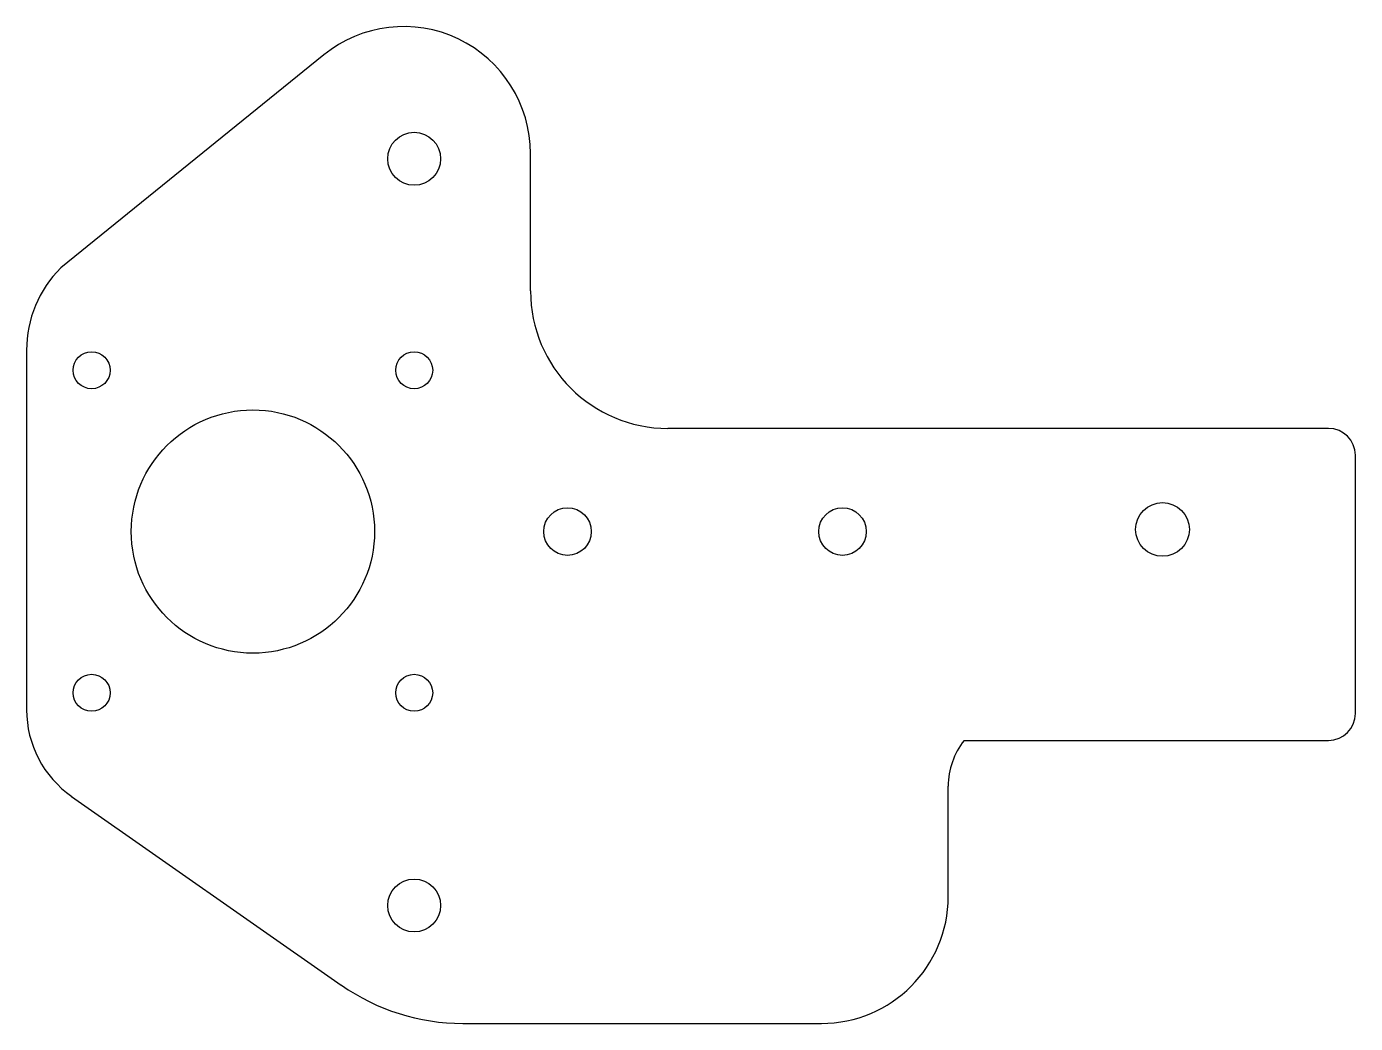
# Model space of a CAD drawing. Header units: millimetres. Extents: x -126 to 0, y -56 to 38.
import ezdxf

# ---------------------------------------------------------------- set-up
doc = ezdxf.new("R2010")
doc.units = ezdxf.units.MM

msp = doc.modelspace()

# ---------------------------------------------------------------- linework, layer by layer
at = {"color": 7, "linetype": 'Continuous', "lineweight": 25}
for p, q in [((-97.55, 35.33), (-122.42, 15.19)), ((-78, 13), (-78, 26)), ((-125.65, 7.4), (-125.65, -26.6)), ((-2.54, 0), (-65, 0)), ((0, -26.96), (0, -2.54)), ((-37, -29.5), (-2.54, -29.5)), ((-38.5, -44.26), (-38.5, -33.83)), ((-121.39, -34.79), (-95.89, -52.65)), ((-84.41, -56.26), (-50.5, -56.26))]:
    msp.add_line(p, q, dxfattribs=at)
for centre, radius in [((-89, 25.5), 2.5), ((-119.5, 5.5), 1.75), ((-89, 5.5), 1.75), ((-104.25, -9.75), 11.5), ((-74.5, -9.75), 2.25), ((-48.5, -9.75), 2.25), ((-18.24, -9.55), 2.54), ((-119.5, -25), 1.75), ((-89, -25), 1.75), ((-89, -45.11), 2.5)]:
    msp.add_circle(centre, radius, dxfattribs=at)
for centre, radius, start, end in [((-90, 26), 12, 0, 129), ((-114.65, 7.4), 11, 134.9436, 180), ((-65, 13), 13, 180, 270), ((-2.54, -2.54), 2.54, 0, 90), ((-115.65, -26.6), 10, 180, 235), ((-2.54, -26.96), 2.54, 270, 0), ((-31.5, -33.83), 7, 141.7868, 180), ((-50.5, -44.26), 12, 270, 0), ((-84.41, -36.26), 20, 235, 270)]:
    msp.add_arc(centre, radius, start, end, dxfattribs=at)

doc.saveas('drawing.dxf')
